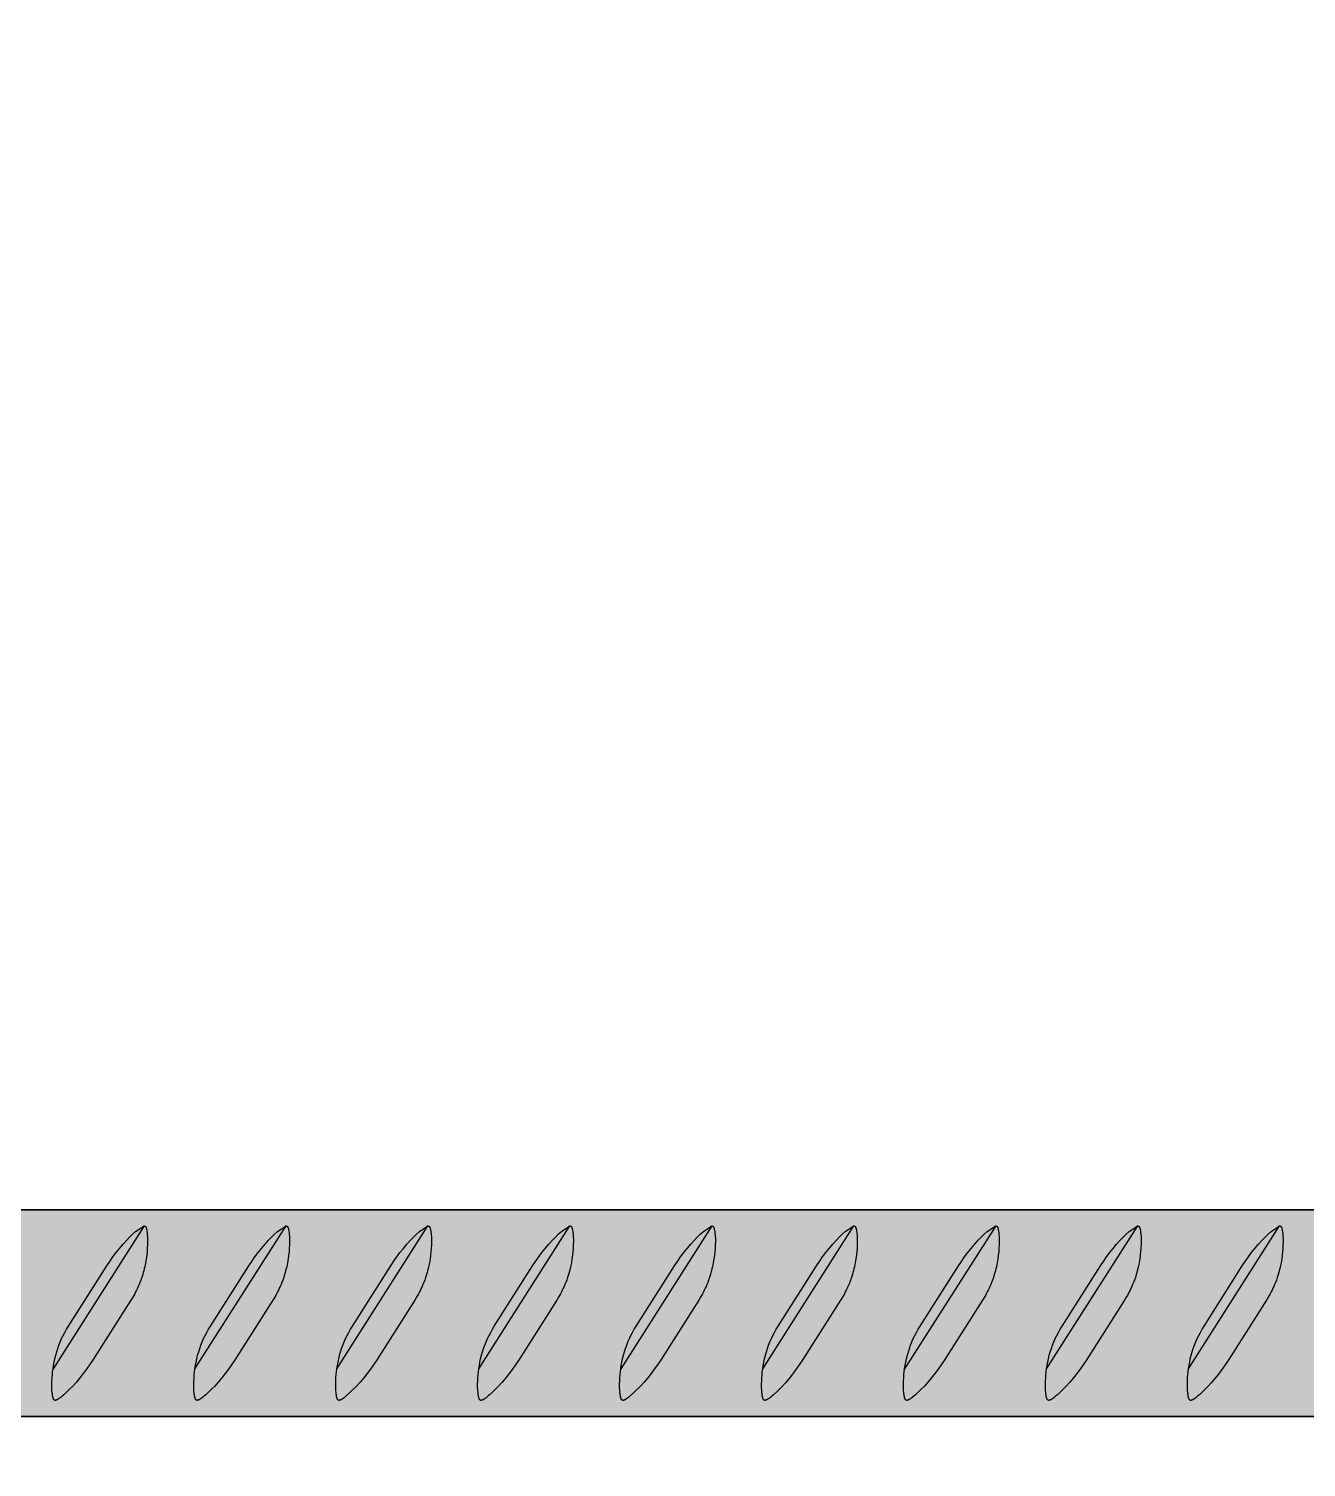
# Model space of a CAD drawing. Header units: millimetres. Extents: x -8 to 1608, y -703 to 404.
# Drawn here: x 1289.2 to 1388.2, y 181 to 292.5 of the extents above; entities that cross this region are included whole.
import ezdxf

# ---------------------------------------------------------------- set-up
doc = ezdxf.new("R2010")
doc.units = ezdxf.units.MM
doc.layers.add('Blocks', color=7, linetype='Continuous')
doc.layers.add('Blocks$Fill', color=7, linetype='Continuous', true_color=0xffffff)
doc.layers.add('Blocks$Inner', color=7, linetype='Continuous', lineweight=25, true_color=0x007f00)
doc.layers.add('Blocks$Outline', color=7, linetype='Continuous', lineweight=35, true_color=0xff3f3f)

# ---------------------------------------------------------------- blocks, each defined once
blk = doc.blocks.new('Rebar Coffee Table Side')
at = {"layer": 'Blocks$Fill'}
h = blk.add_hatch(color=256, dxfattribs=at)
h.paths.add_polyline_path([(94.85, 185.25), (95.1, 184.98), (108.8, 184.98), (550.85, 184.98), (550.85, 4), (550.85, 1.93), (550.85, 1.86), (550.86, 1.8), (550.87, 1.73), (550.88, 1.66), (550.89, 1.59), (550.91, 1.53), (550.92, 1.46), (550.94, 1.39), (550.97, 1.33), (550.99, 1.27), (551.02, 1.2), (551.04, 1.14), (551.07, 1.08), (551.11, 1.02), (551.14, 0.96), (551.18, 0.9), (551.22, 0.85), (551.26, 0.79), (551.3, 0.74), (551.34, 0.69), (551.39, 0.63), (551.44, 0.59), (551.49, 0.54), (551.54, 0.49), (551.59, 0.45), (551.64, 0.41), (551.7, 0.37), (551.75, 0.33), (551.81, 0.29), (551.87, 0.26), (551.93, 0.22), (551.99, 0.19), (552.05, 0.17), (552.12, 0.14), (552.18, 0.12), (552.25, 0.09), (552.31, 0.07), (552.38, 0.06), (552.44, 0.04), (552.51, 0.03), (552.58, 0.02), (552.65, 0.01), (552.71, 0), (552.78, 0), (552.85, 0), (564.92, 0), (564.99, 0), (565.05, 0.01), (565.12, 0.02), (565.19, 0.03), (565.26, 0.04), (565.32, 0.06), (565.39, 0.07), (565.46, 0.09), (565.52, 0.12), (565.58, 0.14), (565.65, 0.17), (565.71, 0.19), (565.77, 0.22), (565.83, 0.26), (565.89, 0.29), (565.95, 0.33), (566, 0.37), (566.06, 0.41), (566.11, 0.45), (566.16, 0.49), (566.22, 0.54), (566.26, 0.59), (566.31, 0.63), (566.36, 0.69), (566.4, 0.74), (566.44, 0.79), (566.48, 0.85), (566.52, 0.9), (566.56, 0.96), (566.59, 1.02), (566.63, 1.08), (566.66, 1.14), (566.68, 1.2), (566.71, 1.27), (566.73, 1.33), (566.76, 1.39), (566.78, 1.46), (566.79, 1.53), (566.81, 1.59), (566.82, 1.66), (566.83, 1.73), (566.84, 1.8), (566.85, 1.86), (566.85, 1.93), (566.85, 2), (566.85, 397), (559.35, 397), (550.85, 397), (550.85, 385.98), (429.14, 385.98), (428.89, 386), (546.85, 386), (547.85, 387), (547.85, 403), (546.85, 404), (98.85, 404), (97.85, 403), (97.85, 387), (98.85, 386), (216.81, 386), (216.57, 385.98), (95.1, 385.98), (94.85, 385.72), (94.85, 397), (91.78, 397), (87.79, 397), (86.36, 397), (78.85, 397), (78.85, 3), (78.85, 1.93), (78.85, 1.86), (78.86, 1.8), (78.87, 1.73), (78.88, 1.66), (78.89, 1.59), (78.91, 1.53), (78.92, 1.46), (78.94, 1.39), (78.97, 1.33), (78.99, 1.27), (79.02, 1.2), (79.04, 1.14), (79.07, 1.08), (79.11, 1.02), (79.14, 0.96), (79.18, 0.9), (79.22, 0.85), (79.26, 0.79), (79.3, 0.74), (79.34, 0.69), (79.39, 0.63), (79.44, 0.59), (79.49, 0.54), (79.54, 0.49), (79.59, 0.45), (79.64, 0.41), (79.7, 0.37), (79.75, 0.33), (79.81, 0.29), (79.87, 0.26), (79.93, 0.22), (79.99, 0.19), (80.05, 0.17), (80.12, 0.14), (80.18, 0.12), (80.25, 0.09), (80.31, 0.07), (80.38, 0.06), (80.44, 0.04), (80.51, 0.03), (80.58, 0.02), (80.65, 0.01), (80.71, 0), (80.78, 0), (80.85, 0), (92.92, 0), (92.99, 0), (93.05, 0.01), (93.12, 0.02), (93.19, 0.03), (93.26, 0.04), (93.32, 0.06), (93.39, 0.07), (93.46, 0.09), (93.52, 0.12), (93.58, 0.14), (93.65, 0.17), (93.71, 0.19), (93.77, 0.22), (93.83, 0.26), (93.89, 0.29), (93.95, 0.33), (94, 0.37), (94.06, 0.41), (94.11, 0.45), (94.16, 0.49), (94.22, 0.54), (94.26, 0.59), (94.31, 0.63), (94.36, 0.69), (94.4, 0.74), (94.44, 0.79), (94.48, 0.85), (94.52, 0.9), (94.56, 0.96), (94.59, 1.02), (94.63, 1.08), (94.66, 1.14), (94.68, 1.2), (94.71, 1.27), (94.73, 1.33), (94.76, 1.39), (94.78, 1.46), (94.79, 1.53), (94.81, 1.59), (94.82, 1.66), (94.83, 1.73), (94.84, 1.8), (94.85, 1.86), (94.85, 1.93), (94.85, 2)], flags=0)
h.paths.add_polyline_path([(322.15, 200.98), (95.1, 200.98), (94.85, 200.72), (94.85, 370.25), (95.1, 369.98), (108.8, 369.98), (550.85, 369.98), (550.85, 200.98), (404.73, 200.98), (323.64, 200.98)], flags=0)
at = {"layer": 'Blocks$Inner'}
for p, q in [((335.69, 199.74), (328.63, 188.65)), ((379.69, 199.74), (372.63, 188.65)), ((401.69, 199.74), (394.63, 188.65))]:
    blk.add_line(p, q, dxfattribs=at)
for points in [[(272.73, 184.98), (338.73, 184.98), (404.73, 184.98), (550.85, 184.98), (550.85, 4)], [(272.73, 369.98), (338.73, 369.98), (404.73, 369.98), (550.85, 369.98), (550.85, 200.98), (404.73, 200.98), (338.73, 200.98), (272.73, 200.98)], [(339.63, 188.65), (339.67, 188.92), (339.72, 189.19), (339.77, 189.45), (339.84, 189.72), (339.92, 189.98), (340, 190.24), (340.09, 190.5), (340.19, 190.75), (340.3, 191.01), (340.42, 191.25), (340.55, 191.49), (340.68, 191.73), (340.83, 191.97), (343.8, 196.64), (344.03, 196.99), (344.27, 197.33), (344.52, 197.67), (344.78, 198), (345.06, 198.32), (345.34, 198.63), (345.56, 198.86), (345.79, 199.09), (346.03, 199.31), (346.69, 199.74), (346.7, 199.74), (346.7, 199.74), (346.7, 199.74), (346.71, 199.74), (346.71, 199.74), (346.72, 199.74), (346.72, 199.74), (346.72, 199.74), (346.73, 199.74), (346.73, 199.74), (346.73, 199.73), (346.74, 199.73), (346.74, 199.73), (346.75, 199.73), (346.75, 199.73), (346.75, 199.73), (346.75, 199.73), (346.76, 199.73), (346.76, 199.72), (346.76, 199.72), (346.77, 199.72), (346.77, 199.72), (346.77, 199.72), (346.77, 199.71), (346.78, 199.71), (346.78, 199.71), (346.78, 199.71), (346.79, 199.7), (346.79, 199.7), (346.79, 199.7), (346.79, 199.69), (346.8, 199.69), (346.8, 199.69), (346.8, 199.68), (346.81, 199.68), (346.81, 199.68), (346.81, 199.67), (346.81, 199.67), (346.82, 199.66), (346.82, 199.66), (346.82, 199.66), (346.83, 199.65), (346.83, 199.64), (346.84, 199.63), (346.84, 199.62), (346.84, 199.61), (346.85, 199.59), (346.85, 199.58), (346.86, 199.57), (346.87, 199.54), (346.87, 199.52), (346.88, 199.47), (346.89, 199.43), (346.9, 199.38), (346.91, 199.34), (346.92, 199.24), (346.93, 199.15), (346.94, 199.05), (346.95, 198.94), (346.96, 198.72), (346.96, 198.5), (346.95, 198.26), (346.94, 198.01), (346.92, 197.74), (346.89, 197.46), (346.85, 197.18), (346.8, 196.88), (346.74, 196.58), (346.7, 196.43), (346.66, 196.27), (346.62, 196.12), (346.58, 195.97), (346.51, 195.75), (346.44, 195.54), (346.37, 195.35), (346.3, 195.2), (346.24, 195.05), (346.17, 194.91), (346.1, 194.76), (346.03, 194.62), (345.96, 194.48), (345.89, 194.35), (345.81, 194.21), (345.67, 193.99), (342.7, 189.32), (342.47, 188.97), (342.23, 188.63), (341.98, 188.29), (341.72, 187.96), (341.44, 187.64), (341.16, 187.33), (340.94, 187.1), (340.71, 186.87), (340.47, 186.66), (340.36, 186.56), (340.25, 186.47), (340.19, 186.42), (340.12, 186.37), (340.06, 186.33), (340.04, 186.32), (340.01, 186.3), (339.99, 186.29), (339.96, 186.27), (339.94, 186.26), (339.93, 186.26), (339.92, 186.25), (339.91, 186.25), (339.9, 186.24), (339.89, 186.24), (339.88, 186.24), (339.87, 186.23), (339.86, 186.23), (339.85, 186.23), (339.85, 186.23), (339.84, 186.23), (339.83, 186.22), (339.83, 186.22), (339.82, 186.22), (339.82, 186.22), (339.82, 186.22), (339.81, 186.22), (339.81, 186.22), (339.8, 186.22), (339.8, 186.22), (339.8, 186.22), (339.79, 186.22), (339.79, 186.22), (339.79, 186.22), (339.78, 186.22), (339.78, 186.22), (339.77, 186.22), (339.77, 186.22), (339.77, 186.23), (339.77, 186.23), (339.76, 186.23), (339.76, 186.23), (339.76, 186.23), (339.75, 186.23), (339.75, 186.23), (339.75, 186.23), (339.74, 186.23), (339.74, 186.24), (339.74, 186.24), (339.74, 186.24), (339.73, 186.24), (339.73, 186.24), (339.73, 186.25), (339.72, 186.25), (339.72, 186.25), (339.72, 186.25), (339.72, 186.26), (339.71, 186.26), (339.71, 186.26), (339.71, 186.26), (339.7, 186.27), (339.7, 186.27), (339.7, 186.27), (339.7, 186.27), (339.7, 186.28), (339.69, 186.28), (339.69, 186.29), (339.69, 186.29), (339.68, 186.3), (339.68, 186.3), (339.68, 186.31), (339.67, 186.32), (339.67, 186.32), (339.66, 186.33), (339.66, 186.34), (339.66, 186.35), (339.65, 186.36), (339.65, 186.37), (339.64, 186.39), (339.64, 186.4), (339.63, 186.42), (339.63, 186.45), (339.62, 186.47), (339.61, 186.5), (339.6, 186.58), (339.59, 186.66), (339.58, 186.73), (339.57, 186.81), (339.55, 187.02), (339.54, 187.24), (339.54, 187.47), (339.55, 187.7), (339.56, 187.96), (339.58, 188.22), (339.6, 188.43), (339.63, 188.65), (346.69, 199.74)], [(350.63, 188.65), (350.67, 188.92), (350.72, 189.19), (350.77, 189.45), (350.84, 189.72), (350.92, 189.98), (351, 190.24), (351.09, 190.5), (351.19, 190.75), (351.3, 191.01), (351.42, 191.25), (351.55, 191.49), (351.68, 191.73), (351.83, 191.97), (354.8, 196.64), (355.03, 196.99), (355.27, 197.33), (355.52, 197.67), (355.78, 198), (356.06, 198.32), (356.34, 198.63), (356.56, 198.86), (356.79, 199.09), (357.03, 199.31), (357.69, 199.74), (357.7, 199.74), (357.7, 199.74), (357.7, 199.74), (357.71, 199.74), (357.71, 199.74), (357.72, 199.74), (357.72, 199.74), (357.72, 199.74), (357.73, 199.74), (357.73, 199.74), (357.73, 199.73), (357.74, 199.73), (357.74, 199.73), (357.75, 199.73), (357.75, 199.73), (357.75, 199.73), (357.75, 199.73), (357.76, 199.73), (357.76, 199.72), (357.76, 199.72), (357.77, 199.72), (357.77, 199.72), (357.77, 199.72), (357.77, 199.71), (357.78, 199.71), (357.78, 199.71), (357.78, 199.71), (357.79, 199.7), (357.79, 199.7), (357.79, 199.7), (357.79, 199.69), (357.8, 199.69), (357.8, 199.69), (357.8, 199.68), (357.81, 199.68), (357.81, 199.68), (357.81, 199.67), (357.81, 199.67), (357.82, 199.66), (357.82, 199.66), (357.82, 199.66), (357.83, 199.65), (357.83, 199.64), (357.84, 199.63), (357.84, 199.62), (357.84, 199.61), (357.85, 199.59), (357.85, 199.58), (357.86, 199.57), (357.87, 199.54), (357.87, 199.52), (357.88, 199.47), (357.89, 199.43), (357.9, 199.38), (357.91, 199.34), (357.92, 199.24), (357.93, 199.15), (357.94, 199.05), (357.95, 198.94), (357.96, 198.72), (357.96, 198.5), (357.95, 198.26), (357.94, 198.01), (357.92, 197.74), (357.89, 197.46), (357.85, 197.18), (357.8, 196.88), (357.74, 196.58), (357.7, 196.43), (357.66, 196.27), (357.62, 196.12), (357.58, 195.97), (357.51, 195.75), (357.44, 195.54), (357.37, 195.35), (357.3, 195.2), (357.24, 195.05), (357.17, 194.91), (357.1, 194.76), (357.03, 194.62), (356.96, 194.48), (356.89, 194.35), (356.81, 194.21), (356.67, 193.99), (353.7, 189.32), (353.47, 188.97), (353.23, 188.63), (352.98, 188.29), (352.72, 187.96), (352.44, 187.64), (352.16, 187.33), (351.25, 186.47), (351.19, 186.42), (351.12, 186.37), (351.06, 186.33), (351.04, 186.32), (351.01, 186.3), (350.99, 186.29), (350.96, 186.27), (350.94, 186.26), (350.93, 186.26), (350.92, 186.25), (350.91, 186.25), (350.9, 186.24), (350.89, 186.24), (350.88, 186.24), (350.87, 186.23), (350.86, 186.23), (350.85, 186.23), (350.85, 186.23), (350.84, 186.23), (350.83, 186.22), (350.83, 186.22), (350.82, 186.22), (350.82, 186.22), (350.82, 186.22), (350.81, 186.22), (350.81, 186.22), (350.8, 186.22), (350.8, 186.22), (350.8, 186.22), (350.79, 186.22), (350.79, 186.22), (350.79, 186.22), (350.78, 186.22), (350.78, 186.22), (350.77, 186.22), (350.77, 186.22), (350.77, 186.23), (350.77, 186.23), (350.76, 186.23), (350.76, 186.23), (350.76, 186.23), (350.75, 186.23), (350.75, 186.23), (350.75, 186.23), (350.74, 186.23), (350.74, 186.24), (350.74, 186.24), (350.74, 186.24), (350.73, 186.24), (350.73, 186.24), (350.73, 186.25), (350.72, 186.25), (350.72, 186.25), (350.72, 186.25), (350.72, 186.26), (350.71, 186.26), (350.71, 186.26), (350.71, 186.26), (350.7, 186.27), (350.7, 186.27), (350.7, 186.27), (350.7, 186.27), (350.7, 186.28), (350.69, 186.28), (350.69, 186.29), (350.69, 186.29), (350.68, 186.3), (350.68, 186.3), (350.68, 186.31), (350.67, 186.32), (350.67, 186.32), (350.66, 186.33), (350.66, 186.34), (350.66, 186.35), (350.65, 186.36), (350.65, 186.37), (350.64, 186.39), (350.64, 186.4), (350.63, 186.42), (350.63, 186.45), (350.62, 186.47), (350.61, 186.5), (350.6, 186.58), (350.59, 186.66), (350.58, 186.73), (350.57, 186.81), (350.55, 187.02), (350.54, 187.24), (350.54, 187.47), (350.55, 187.7), (350.56, 187.96), (350.58, 188.22), (350.6, 188.43), (350.63, 188.65), (357.69, 199.74)], [(361.63, 188.65), (361.67, 188.92), (361.72, 189.19), (361.77, 189.45), (361.84, 189.72), (361.92, 189.98), (362, 190.24), (362.09, 190.5), (362.19, 190.75), (362.3, 191.01), (362.42, 191.25), (362.55, 191.49), (362.68, 191.73), (362.83, 191.97), (365.8, 196.64), (366.03, 196.99), (366.27, 197.33), (366.52, 197.67), (366.78, 198), (367.06, 198.32), (367.34, 198.63), (367.56, 198.86), (367.79, 199.09), (368.03, 199.31), (368.69, 199.74), (368.7, 199.74), (368.7, 199.74), (368.7, 199.74), (368.71, 199.74), (368.71, 199.74), (368.72, 199.74), (368.72, 199.74), (368.72, 199.74), (368.73, 199.74), (368.73, 199.74), (368.73, 199.73), (368.74, 199.73), (368.74, 199.73), (368.75, 199.73), (368.75, 199.73), (368.75, 199.73), (368.75, 199.73), (368.76, 199.73), (368.76, 199.72), (368.76, 199.72), (368.77, 199.72), (368.77, 199.72), (368.77, 199.72), (368.77, 199.71), (368.78, 199.71), (368.78, 199.71), (368.78, 199.71), (368.79, 199.7), (368.79, 199.7), (368.79, 199.7), (368.79, 199.69), (368.8, 199.69), (368.8, 199.69), (368.8, 199.68), (368.81, 199.68), (368.81, 199.68), (368.81, 199.67), (368.81, 199.67), (368.82, 199.66), (368.82, 199.66), (368.82, 199.66), (368.83, 199.65), (368.83, 199.64), (368.84, 199.63), (368.84, 199.62), (368.84, 199.61), (368.85, 199.59), (368.85, 199.58), (368.86, 199.57), (368.87, 199.54), (368.87, 199.52), (368.88, 199.47), (368.89, 199.43), (368.9, 199.38), (368.91, 199.34), (368.92, 199.24), (368.93, 199.15), (368.94, 199.05), (368.95, 198.94), (368.96, 198.72), (368.96, 198.5), (368.95, 198.26), (368.94, 198.01), (368.92, 197.74), (368.89, 197.46), (368.85, 197.18), (368.8, 196.88), (368.74, 196.58), (368.7, 196.43), (368.66, 196.27), (368.62, 196.12), (368.58, 195.97), (368.51, 195.75), (368.44, 195.54), (368.37, 195.35), (368.3, 195.2), (368.24, 195.05), (368.17, 194.91), (368.1, 194.76), (368.03, 194.62), (367.96, 194.48), (367.89, 194.35), (367.81, 194.21), (367.67, 193.99), (364.7, 189.32), (364.47, 188.97), (364.23, 188.63), (363.98, 188.29), (363.72, 187.96), (363.44, 187.64), (363.16, 187.33), (362.94, 187.1), (362.71, 186.87), (362.47, 186.66), (362.36, 186.56), (362.25, 186.47), (362.19, 186.42), (362.12, 186.37), (362.06, 186.33), (362.04, 186.32), (362.01, 186.3), (361.99, 186.29), (361.96, 186.27), (361.94, 186.26), (361.93, 186.26), (361.92, 186.25), (361.91, 186.25), (361.9, 186.24), (361.89, 186.24), (361.88, 186.24), (361.87, 186.23), (361.86, 186.23), (361.85, 186.23), (361.85, 186.23), (361.84, 186.23), (361.83, 186.22), (361.83, 186.22), (361.82, 186.22), (361.82, 186.22), (361.82, 186.22), (361.81, 186.22), (361.81, 186.22), (361.8, 186.22), (361.8, 186.22), (361.8, 186.22), (361.79, 186.22), (361.79, 186.22), (361.79, 186.22), (361.78, 186.22), (361.78, 186.22), (361.77, 186.22), (361.77, 186.22), (361.77, 186.23), (361.77, 186.23), (361.76, 186.23), (361.76, 186.23), (361.76, 186.23), (361.75, 186.23), (361.75, 186.23), (361.75, 186.23), (361.74, 186.23), (361.74, 186.24), (361.74, 186.24), (361.74, 186.24), (361.73, 186.24), (361.73, 186.24), (361.73, 186.25), (361.72, 186.25), (361.72, 186.25), (361.72, 186.25), (361.72, 186.26), (361.71, 186.26), (361.71, 186.26), (361.71, 186.26), (361.7, 186.27), (361.7, 186.27), (361.7, 186.27), (361.7, 186.27), (361.7, 186.28), (361.69, 186.28), (361.69, 186.29), (361.69, 186.29), (361.68, 186.3), (361.68, 186.3), (361.68, 186.31), (361.67, 186.32), (361.67, 186.32), (361.66, 186.33), (361.66, 186.34), (361.66, 186.35), (361.65, 186.36), (361.65, 186.37), (361.64, 186.39), (361.64, 186.4), (361.63, 186.42), (361.63, 186.45), (361.62, 186.47), (361.61, 186.5), (361.6, 186.58), (361.59, 186.66), (361.58, 186.73), (361.57, 186.81), (361.55, 187.02), (361.54, 187.24), (361.54, 187.47), (361.55, 187.7), (361.56, 187.96), (361.58, 188.22), (361.6, 188.43), (361.63, 188.65), (368.69, 199.74)], [(383.63, 188.65), (383.67, 188.92), (383.72, 189.19), (383.77, 189.45), (383.84, 189.72), (383.92, 189.98), (384, 190.24), (384.09, 190.5), (384.19, 190.75), (384.3, 191.01), (384.42, 191.25), (384.55, 191.49), (384.68, 191.73), (384.83, 191.97), (387.8, 196.64), (388.03, 196.99), (388.27, 197.33), (388.52, 197.67), (388.78, 198), (389.06, 198.32), (389.34, 198.63), (389.56, 198.86), (389.79, 199.09), (390.03, 199.31), (390.69, 199.74), (390.7, 199.74), (390.7, 199.74), (390.7, 199.74), (390.71, 199.74), (390.71, 199.74), (390.72, 199.74), (390.72, 199.74), (390.72, 199.74), (390.73, 199.74), (390.73, 199.74), (390.73, 199.73), (390.74, 199.73), (390.74, 199.73), (390.75, 199.73), (390.75, 199.73), (390.75, 199.73), (390.75, 199.73), (390.76, 199.73), (390.76, 199.72), (390.76, 199.72), (390.77, 199.72), (390.77, 199.72), (390.77, 199.72), (390.77, 199.71), (390.78, 199.71), (390.78, 199.71), (390.78, 199.71), (390.79, 199.7), (390.79, 199.7), (390.79, 199.7), (390.79, 199.69), (390.8, 199.69), (390.8, 199.69), (390.8, 199.68), (390.81, 199.68), (390.81, 199.68), (390.81, 199.67), (390.81, 199.67), (390.82, 199.66), (390.82, 199.66), (390.82, 199.66), (390.83, 199.65), (390.83, 199.64), (390.84, 199.63), (390.84, 199.62), (390.84, 199.61), (390.85, 199.59), (390.85, 199.58), (390.86, 199.57), (390.87, 199.54), (390.87, 199.52), (390.88, 199.47), (390.89, 199.43), (390.9, 199.38), (390.91, 199.34), (390.92, 199.24), (390.93, 199.15), (390.94, 199.05), (390.95, 198.94), (390.96, 198.72), (390.96, 198.5), (390.95, 198.26), (390.94, 198.01), (390.92, 197.74), (390.89, 197.46), (390.85, 197.18), (390.8, 196.88), (390.74, 196.58), (390.7, 196.43), (390.66, 196.27), (390.62, 196.12), (390.58, 195.97), (390.51, 195.75), (390.44, 195.54), (390.37, 195.35), (390.3, 195.2), (390.24, 195.05), (390.17, 194.91), (390.1, 194.76), (390.03, 194.62), (389.96, 194.48), (389.89, 194.35), (389.81, 194.21), (389.67, 193.99), (386.7, 189.32), (386.46, 188.96), (386.21, 188.6), (385.95, 188.25), (385.68, 187.91), (385.39, 187.58), (385.1, 187.26), (384.79, 186.95), (384.47, 186.66), (384.36, 186.56), (384.25, 186.47), (384.19, 186.42), (384.12, 186.37), (384.06, 186.33), (384.04, 186.32), (384.01, 186.3), (383.99, 186.29), (383.96, 186.27), (383.94, 186.26), (383.93, 186.26), (383.92, 186.25), (383.91, 186.25), (383.9, 186.24), (383.89, 186.24), (383.88, 186.24), (383.87, 186.23), (383.86, 186.23), (383.85, 186.23), (383.85, 186.23), (383.84, 186.23), (383.83, 186.22), (383.83, 186.22), (383.82, 186.22), (383.82, 186.22), (383.82, 186.22), (383.81, 186.22), (383.81, 186.22), (383.8, 186.22), (383.8, 186.22), (383.8, 186.22), (383.79, 186.22), (383.79, 186.22), (383.79, 186.22), (383.78, 186.22), (383.78, 186.22), (383.77, 186.22), (383.77, 186.22), (383.77, 186.23), (383.77, 186.23), (383.76, 186.23), (383.76, 186.23), (383.76, 186.23), (383.75, 186.23), (383.75, 186.23), (383.75, 186.23), (383.74, 186.23), (383.74, 186.24), (383.74, 186.24), (383.74, 186.24), (383.73, 186.24), (383.73, 186.24), (383.73, 186.25), (383.72, 186.25), (383.72, 186.25), (383.72, 186.25), (383.72, 186.26), (383.71, 186.26), (383.71, 186.26), (383.71, 186.26), (383.7, 186.27), (383.7, 186.27), (383.7, 186.27), (383.7, 186.27), (383.7, 186.28), (383.69, 186.28), (383.69, 186.29), (383.69, 186.29), (383.68, 186.3), (383.68, 186.3), (383.68, 186.31), (383.67, 186.32), (383.67, 186.32), (383.66, 186.33), (383.66, 186.34), (383.66, 186.35), (383.65, 186.36), (383.65, 186.37), (383.64, 186.39), (383.64, 186.4), (383.63, 186.42), (383.63, 186.45), (383.62, 186.47), (383.61, 186.5), (383.6, 186.58), (383.59, 186.66), (383.58, 186.73), (383.57, 186.81), (383.55, 187.02), (383.54, 187.24), (383.54, 187.47), (383.55, 187.7), (383.56, 187.96), (383.58, 188.22), (383.6, 188.43), (383.63, 188.65), (390.69, 199.74)], [(405.63, 188.65), (405.67, 188.92), (405.72, 189.19), (405.77, 189.45), (405.84, 189.72), (405.92, 189.98), (406, 190.24), (406.09, 190.5), (406.19, 190.75), (406.3, 191.01), (406.42, 191.25), (406.55, 191.49), (406.68, 191.73), (406.83, 191.97), (409.8, 196.64), (410.03, 196.99), (410.27, 197.33), (410.52, 197.67), (410.78, 198), (411.06, 198.32), (411.34, 198.63), (411.56, 198.86), (411.79, 199.09), (412.03, 199.31), (412.69, 199.74), (412.7, 199.74), (412.7, 199.74), (412.7, 199.74), (412.71, 199.74), (412.71, 199.74), (412.72, 199.74), (412.72, 199.74), (412.72, 199.74), (412.73, 199.74), (412.73, 199.74), (412.73, 199.73), (412.74, 199.73), (412.74, 199.73), (412.75, 199.73), (412.75, 199.73), (412.75, 199.73), (412.75, 199.73), (412.76, 199.73), (412.76, 199.72), (412.76, 199.72), (412.77, 199.72), (412.77, 199.72), (412.77, 199.72), (412.77, 199.71), (412.78, 199.71), (412.78, 199.71), (412.78, 199.71), (412.79, 199.7), (412.79, 199.7), (412.79, 199.7), (412.79, 199.69), (412.8, 199.69), (412.8, 199.69), (412.8, 199.68), (412.81, 199.68), (412.81, 199.68), (412.81, 199.67), (412.81, 199.67), (412.82, 199.66), (412.82, 199.66), (412.82, 199.66), (412.83, 199.65), (412.83, 199.64), (412.84, 199.63), (412.84, 199.62), (412.84, 199.61), (412.85, 199.59), (412.85, 199.58), (412.86, 199.57), (412.87, 199.54), (412.87, 199.52), (412.88, 199.47), (412.89, 199.43), (412.9, 199.38), (412.91, 199.34), (412.92, 199.24), (412.93, 199.15), (412.94, 199.05), (412.95, 198.94), (412.96, 198.72), (412.96, 198.5), (412.95, 198.26), (412.94, 198.01), (412.92, 197.74), (412.89, 197.46), (412.85, 197.18), (412.8, 196.88), (412.74, 196.58), (412.7, 196.43), (412.66, 196.27), (412.62, 196.12), (412.58, 195.97), (412.51, 195.75), (412.44, 195.54), (412.37, 195.35), (412.3, 195.2), (412.24, 195.05), (412.17, 194.91), (412.1, 194.76), (412.03, 194.62), (411.96, 194.48), (411.89, 194.35), (411.81, 194.21), (411.67, 193.99), (408.7, 189.32), (408.47, 188.97), (408.23, 188.63), (407.98, 188.29), (407.72, 187.96), (407.44, 187.64), (407.16, 187.33), (406.94, 187.1), (406.71, 186.87), (406.47, 186.66), (406.36, 186.56), (406.25, 186.47), (406.19, 186.42), (406.12, 186.37), (406.06, 186.33), (406.04, 186.32), (406.01, 186.3), (405.99, 186.29), (405.96, 186.27), (405.94, 186.26), (405.93, 186.26), (405.92, 186.25), (405.91, 186.25), (405.9, 186.24), (405.89, 186.24), (405.88, 186.24), (405.87, 186.23), (405.86, 186.23), (405.85, 186.23), (405.85, 186.23), (405.84, 186.23), (405.83, 186.22), (405.83, 186.22), (405.82, 186.22), (405.82, 186.22), (405.82, 186.22), (405.81, 186.22), (405.81, 186.22), (405.8, 186.22), (405.8, 186.22), (405.8, 186.22), (405.79, 186.22), (405.79, 186.22), (405.79, 186.22), (405.78, 186.22), (405.78, 186.22), (405.77, 186.22), (405.77, 186.22), (405.77, 186.23), (405.77, 186.23), (405.76, 186.23), (405.76, 186.23), (405.76, 186.23), (405.75, 186.23), (405.75, 186.23), (405.75, 186.23), (405.74, 186.23), (405.74, 186.24), (405.74, 186.24), (405.74, 186.24), (405.73, 186.24), (405.73, 186.24), (405.73, 186.25), (405.72, 186.25), (405.72, 186.25), (405.72, 186.25), (405.72, 186.26), (405.71, 186.26), (405.71, 186.26), (405.71, 186.26), (405.7, 186.27), (405.7, 186.27), (405.7, 186.27), (405.7, 186.27), (405.7, 186.28), (405.69, 186.28), (405.69, 186.29), (405.69, 186.29), (405.68, 186.3), (405.68, 186.3), (405.68, 186.31), (405.67, 186.32), (405.67, 186.32), (405.66, 186.33), (405.66, 186.34), (405.66, 186.35), (405.65, 186.36), (405.65, 186.37), (405.64, 186.39), (405.64, 186.4), (405.63, 186.42), (405.63, 186.45), (405.62, 186.47), (405.61, 186.5), (405.6, 186.58), (405.59, 186.66), (405.58, 186.73), (405.57, 186.81), (405.55, 187.02), (405.54, 187.24), (405.54, 187.47), (405.55, 187.7), (405.56, 187.96), (405.58, 188.22), (405.6, 188.43), (405.63, 188.65), (412.69, 199.74)], [(416.63, 188.65), (416.67, 188.92), (416.72, 189.19), (416.77, 189.45), (416.84, 189.72), (416.92, 189.98), (417, 190.24), (417.09, 190.5), (417.19, 190.75), (417.3, 191.01), (417.42, 191.25), (417.55, 191.49), (417.68, 191.73), (417.83, 191.97), (420.8, 196.64), (421.03, 196.99), (421.27, 197.33), (421.52, 197.67), (421.78, 198), (422.06, 198.32), (422.34, 198.63), (422.56, 198.86), (422.79, 199.09), (423.03, 199.31), (423.69, 199.74), (423.7, 199.74), (423.7, 199.74), (423.7, 199.74), (423.71, 199.74), (423.71, 199.74), (423.72, 199.74), (423.72, 199.74), (423.72, 199.74), (423.73, 199.74), (423.73, 199.74), (423.73, 199.73), (423.74, 199.73), (423.74, 199.73), (423.75, 199.73), (423.75, 199.73), (423.75, 199.73), (423.75, 199.73), (423.76, 199.73), (423.76, 199.72), (423.76, 199.72), (423.77, 199.72), (423.77, 199.72), (423.77, 199.72), (423.77, 199.71), (423.78, 199.71), (423.78, 199.71), (423.78, 199.71), (423.79, 199.7), (423.79, 199.7), (423.79, 199.7), (423.79, 199.69), (423.8, 199.69), (423.8, 199.69), (423.8, 199.68), (423.81, 199.68), (423.81, 199.68), (423.81, 199.67), (423.81, 199.67), (423.82, 199.66), (423.82, 199.66), (423.82, 199.66), (423.83, 199.65), (423.83, 199.64), (423.84, 199.63), (423.84, 199.62), (423.84, 199.61), (423.85, 199.59), (423.85, 199.58), (423.86, 199.57), (423.87, 199.54), (423.87, 199.52), (423.88, 199.47), (423.89, 199.43), (423.9, 199.38), (423.91, 199.34), (423.92, 199.24), (423.93, 199.15), (423.94, 199.05), (423.95, 198.94), (423.96, 198.72), (423.96, 198.5), (423.95, 198.26), (423.94, 198.01), (423.92, 197.74), (423.89, 197.46), (423.85, 197.18), (423.8, 196.88), (423.74, 196.58), (423.7, 196.43), (423.66, 196.27), (423.62, 196.12), (423.58, 195.97), (423.51, 195.75), (423.44, 195.54), (423.37, 195.35), (423.3, 195.2), (423.24, 195.05), (423.17, 194.91), (423.1, 194.76), (423.03, 194.62), (422.96, 194.48), (422.89, 194.35), (422.81, 194.21), (422.67, 193.99), (419.7, 189.32), (419.46, 188.96), (419.21, 188.6), (418.95, 188.25), (418.68, 187.91), (418.39, 187.58), (418.1, 187.26), (417.79, 186.95), (417.47, 186.66), (417.36, 186.56), (417.25, 186.47), (417.19, 186.42), (417.12, 186.37), (417.06, 186.33), (417.04, 186.32), (417.01, 186.3), (416.99, 186.29), (416.96, 186.27), (416.94, 186.26), (416.93, 186.26), (416.92, 186.25), (416.91, 186.25), (416.9, 186.24), (416.89, 186.24), (416.88, 186.24), (416.87, 186.23), (416.86, 186.23), (416.85, 186.23), (416.85, 186.23), (416.84, 186.23), (416.83, 186.22), (416.83, 186.22), (416.82, 186.22), (416.82, 186.22), (416.82, 186.22), (416.81, 186.22), (416.81, 186.22), (416.8, 186.22), (416.8, 186.22), (416.8, 186.22), (416.79, 186.22), (416.79, 186.22), (416.79, 186.22), (416.78, 186.22), (416.78, 186.22), (416.77, 186.22), (416.77, 186.22), (416.77, 186.23), (416.77, 186.23), (416.76, 186.23), (416.76, 186.23), (416.76, 186.23), (416.75, 186.23), (416.75, 186.23), (416.75, 186.23), (416.74, 186.23), (416.74, 186.24), (416.74, 186.24), (416.74, 186.24), (416.73, 186.24), (416.73, 186.24), (416.73, 186.25), (416.72, 186.25), (416.72, 186.25), (416.72, 186.25), (416.72, 186.26), (416.71, 186.26), (416.71, 186.26), (416.71, 186.26), (416.7, 186.27), (416.7, 186.27), (416.7, 186.27), (416.7, 186.27), (416.7, 186.28), (416.69, 186.28), (416.69, 186.29), (416.69, 186.29), (416.68, 186.3), (416.68, 186.3), (416.68, 186.31), (416.67, 186.32), (416.67, 186.32), (416.66, 186.33), (416.66, 186.34), (416.66, 186.35), (416.65, 186.36), (416.65, 186.37), (416.64, 186.39), (416.64, 186.4), (416.63, 186.42), (416.63, 186.45), (416.62, 186.47), (416.61, 186.5), (416.6, 186.58), (416.59, 186.66), (416.58, 186.73), (416.57, 186.81), (416.55, 187.02), (416.54, 187.24), (416.54, 187.47), (416.55, 187.7), (416.56, 187.96), (416.58, 188.22), (416.6, 188.43), (416.63, 188.65), (423.69, 199.74)]]:
    blk.add_lwpolyline(points, dxfattribs=at)
for points in [[(328.67, 188.92), (328.72, 189.19), (328.77, 189.45), (328.84, 189.72), (328.92, 189.98), (329, 190.24), (329.09, 190.5), (329.19, 190.75), (329.3, 191.01), (329.42, 191.25), (329.55, 191.49), (329.68, 191.73), (329.83, 191.97), (332.8, 196.64), (333.03, 196.99), (333.27, 197.33), (333.52, 197.67), (333.78, 198), (334.06, 198.32), (334.34, 198.63), (334.56, 198.86), (334.79, 199.09), (335.03, 199.31), (335.69, 199.74), (335.7, 199.74), (335.7, 199.74), (335.7, 199.74), (335.71, 199.74), (335.71, 199.74), (335.72, 199.74), (335.72, 199.74), (335.72, 199.74), (335.73, 199.74), (335.73, 199.74), (335.73, 199.73), (335.74, 199.73), (335.74, 199.73), (335.75, 199.73), (335.75, 199.73), (335.75, 199.73), (335.75, 199.73), (335.76, 199.73), (335.76, 199.72), (335.76, 199.72), (335.77, 199.72), (335.77, 199.72), (335.77, 199.72), (335.77, 199.71), (335.78, 199.71), (335.78, 199.71), (335.78, 199.71), (335.79, 199.7), (335.79, 199.7), (335.79, 199.7), (335.79, 199.69), (335.8, 199.69), (335.8, 199.69), (335.8, 199.68), (335.81, 199.68), (335.81, 199.68), (335.81, 199.67), (335.81, 199.67), (335.82, 199.66), (335.82, 199.66), (335.82, 199.66), (335.83, 199.65), (335.83, 199.64), (335.84, 199.63), (335.84, 199.62), (335.84, 199.61), (335.85, 199.59), (335.85, 199.58), (335.86, 199.57), (335.87, 199.54), (335.87, 199.52), (335.88, 199.47), (335.89, 199.43), (335.9, 199.38), (335.91, 199.34), (335.92, 199.24), (335.93, 199.15), (335.94, 199.05), (335.95, 198.94), (335.96, 198.72), (335.96, 198.5), (335.95, 198.26), (335.94, 198.01), (335.92, 197.74), (335.89, 197.46), (335.85, 197.18), (335.8, 196.88), (335.74, 196.58), (335.7, 196.43), (335.66, 196.27), (335.62, 196.12), (335.58, 195.97), (335.51, 195.75), (335.44, 195.54), (335.37, 195.35), (335.3, 195.2), (335.24, 195.05), (335.17, 194.91), (335.1, 194.76), (335.03, 194.62), (334.96, 194.48), (334.89, 194.35), (334.81, 194.21), (334.67, 193.99), (331.7, 189.32), (331.47, 188.97), (331.23, 188.63), (330.98, 188.29), (330.72, 187.96), (330.44, 187.64), (330.16, 187.33), (329.94, 187.1), (329.71, 186.87), (329.47, 186.66), (329.36, 186.56), (329.25, 186.47), (329.19, 186.42), (329.12, 186.37), (329.06, 186.33), (329.04, 186.32), (329.01, 186.3), (328.99, 186.29), (328.96, 186.27), (328.94, 186.26), (328.93, 186.26), (328.92, 186.25), (328.91, 186.25), (328.9, 186.24), (328.89, 186.24), (328.88, 186.24), (328.87, 186.23), (328.86, 186.23), (328.85, 186.23), (328.85, 186.23), (328.84, 186.23), (328.83, 186.22), (328.83, 186.22), (328.82, 186.22), (328.82, 186.22), (328.82, 186.22), (328.81, 186.22), (328.81, 186.22), (328.8, 186.22), (328.8, 186.22), (328.8, 186.22), (328.79, 186.22), (328.79, 186.22), (328.79, 186.22), (328.78, 186.22), (328.78, 186.22), (328.77, 186.22), (328.77, 186.22), (328.77, 186.23), (328.77, 186.23), (328.76, 186.23), (328.76, 186.23), (328.76, 186.23), (328.75, 186.23), (328.75, 186.23), (328.75, 186.23), (328.74, 186.23), (328.74, 186.24), (328.74, 186.24), (328.74, 186.24), (328.73, 186.24), (328.73, 186.24), (328.73, 186.25), (328.72, 186.25), (328.72, 186.25), (328.72, 186.25), (328.72, 186.26), (328.71, 186.26), (328.71, 186.26), (328.71, 186.26), (328.7, 186.27), (328.7, 186.27), (328.7, 186.27), (328.7, 186.27), (328.7, 186.28), (328.69, 186.28), (328.69, 186.29), (328.69, 186.29), (328.68, 186.3), (328.68, 186.3), (328.68, 186.31), (328.67, 186.32), (328.67, 186.32), (328.66, 186.33), (328.66, 186.34), (328.66, 186.35), (328.65, 186.36), (328.65, 186.37), (328.64, 186.39), (328.64, 186.4), (328.63, 186.42), (328.63, 186.45), (328.62, 186.47), (328.61, 186.5), (328.6, 186.58), (328.59, 186.66), (328.58, 186.73), (328.57, 186.81), (328.55, 187.02), (328.54, 187.24), (328.54, 187.47), (328.55, 187.7), (328.56, 187.96), (328.58, 188.22), (328.6, 188.43), (328.63, 188.65)], [(372.67, 188.92), (372.72, 189.19), (372.77, 189.45), (372.84, 189.72), (372.92, 189.98), (373, 190.24), (373.09, 190.5), (373.19, 190.75), (373.3, 191.01), (373.42, 191.25), (373.55, 191.49), (373.68, 191.73), (373.83, 191.97), (376.8, 196.64), (377.03, 196.99), (377.27, 197.33), (377.52, 197.67), (377.78, 198), (378.06, 198.32), (378.34, 198.63), (378.56, 198.86), (378.79, 199.09), (379.03, 199.31), (379.69, 199.74), (379.7, 199.74), (379.7, 199.74), (379.7, 199.74), (379.71, 199.74), (379.71, 199.74), (379.72, 199.74), (379.72, 199.74), (379.72, 199.74), (379.73, 199.74), (379.73, 199.74), (379.73, 199.73), (379.74, 199.73), (379.74, 199.73), (379.75, 199.73), (379.75, 199.73), (379.75, 199.73), (379.75, 199.73), (379.76, 199.73), (379.76, 199.72), (379.76, 199.72), (379.77, 199.72), (379.77, 199.72), (379.77, 199.72), (379.77, 199.71), (379.78, 199.71), (379.78, 199.71), (379.78, 199.71), (379.79, 199.7), (379.79, 199.7), (379.79, 199.7), (379.79, 199.69), (379.8, 199.69), (379.8, 199.69), (379.8, 199.68), (379.81, 199.68), (379.81, 199.68), (379.81, 199.67), (379.81, 199.67), (379.82, 199.66), (379.82, 199.66), (379.82, 199.66), (379.83, 199.65), (379.83, 199.64), (379.84, 199.63), (379.84, 199.62), (379.84, 199.61), (379.85, 199.59), (379.85, 199.58), (379.86, 199.57), (379.87, 199.54), (379.87, 199.52), (379.88, 199.47), (379.89, 199.43), (379.9, 199.38), (379.91, 199.34), (379.92, 199.24), (379.93, 199.15), (379.94, 199.05), (379.95, 198.94), (379.96, 198.72), (379.96, 198.5), (379.95, 198.26), (379.94, 198.01), (379.92, 197.74), (379.89, 197.46), (379.85, 197.18), (379.8, 196.88), (379.74, 196.58), (379.7, 196.43), (379.66, 196.27), (379.62, 196.12), (379.58, 195.97), (379.51, 195.75), (379.44, 195.54), (379.37, 195.35), (379.3, 195.2), (379.24, 195.05), (379.17, 194.91), (379.1, 194.76), (379.03, 194.62), (378.96, 194.48), (378.89, 194.35), (378.81, 194.21), (378.67, 193.99), (375.7, 189.32), (375.47, 188.97), (375.23, 188.63), (374.98, 188.29), (374.72, 187.96), (374.44, 187.64), (374.16, 187.33), (373.25, 186.47), (373.19, 186.42), (373.12, 186.37), (373.06, 186.33), (373.04, 186.32), (373.01, 186.3), (372.99, 186.29), (372.96, 186.27), (372.94, 186.26), (372.93, 186.26), (372.92, 186.25), (372.91, 186.25), (372.9, 186.24), (372.89, 186.24), (372.88, 186.24), (372.87, 186.23), (372.86, 186.23), (372.85, 186.23), (372.85, 186.23), (372.84, 186.23), (372.83, 186.22), (372.83, 186.22), (372.82, 186.22), (372.82, 186.22), (372.82, 186.22), (372.81, 186.22), (372.81, 186.22), (372.8, 186.22), (372.8, 186.22), (372.8, 186.22), (372.79, 186.22), (372.79, 186.22), (372.79, 186.22), (372.78, 186.22), (372.78, 186.22), (372.77, 186.22), (372.77, 186.22), (372.77, 186.23), (372.77, 186.23), (372.76, 186.23), (372.76, 186.23), (372.76, 186.23), (372.75, 186.23), (372.75, 186.23), (372.75, 186.23), (372.74, 186.23), (372.74, 186.24), (372.74, 186.24), (372.74, 186.24), (372.73, 186.24), (372.73, 186.24), (372.73, 186.25), (372.72, 186.25), (372.72, 186.25), (372.72, 186.25), (372.72, 186.26), (372.71, 186.26), (372.71, 186.26), (372.71, 186.26), (372.7, 186.27), (372.7, 186.27), (372.7, 186.27), (372.7, 186.27), (372.7, 186.28), (372.69, 186.28), (372.69, 186.29), (372.69, 186.29), (372.68, 186.3), (372.68, 186.3), (372.68, 186.31), (372.67, 186.32), (372.67, 186.32), (372.66, 186.33), (372.66, 186.34), (372.66, 186.35), (372.65, 186.36), (372.65, 186.37), (372.64, 186.39), (372.64, 186.4), (372.63, 186.42), (372.63, 186.45), (372.62, 186.47), (372.61, 186.5), (372.6, 186.58), (372.59, 186.66), (372.58, 186.73), (372.57, 186.81), (372.55, 187.02), (372.54, 187.24), (372.54, 187.47), (372.55, 187.7), (372.56, 187.96), (372.58, 188.22), (372.6, 188.43), (372.63, 188.65)], [(394.67, 188.92), (394.72, 189.19), (394.77, 189.45), (394.84, 189.72), (394.92, 189.98), (395, 190.24), (395.09, 190.5), (395.19, 190.75), (395.3, 191.01), (395.42, 191.25), (395.55, 191.49), (395.68, 191.73), (395.83, 191.97), (398.8, 196.64), (399.03, 196.99), (399.27, 197.33), (399.52, 197.67), (399.78, 198), (400.06, 198.32), (400.34, 198.63), (400.56, 198.86), (400.79, 199.09), (401.03, 199.31), (401.69, 199.74), (401.7, 199.74), (401.7, 199.74), (401.7, 199.74), (401.71, 199.74), (401.71, 199.74), (401.72, 199.74), (401.72, 199.74), (401.72, 199.74), (401.73, 199.74), (401.73, 199.74), (401.73, 199.73), (401.74, 199.73), (401.74, 199.73), (401.75, 199.73), (401.75, 199.73), (401.75, 199.73), (401.75, 199.73), (401.76, 199.73), (401.76, 199.72), (401.76, 199.72), (401.77, 199.72), (401.77, 199.72), (401.77, 199.72), (401.77, 199.71), (401.78, 199.71), (401.78, 199.71), (401.78, 199.71), (401.79, 199.7), (401.79, 199.7), (401.79, 199.7), (401.79, 199.69), (401.8, 199.69), (401.8, 199.69), (401.8, 199.68), (401.81, 199.68), (401.81, 199.68), (401.81, 199.67), (401.81, 199.67), (401.82, 199.66), (401.82, 199.66), (401.82, 199.66), (401.83, 199.65), (401.83, 199.64), (401.84, 199.63), (401.84, 199.62), (401.84, 199.61), (401.85, 199.59), (401.85, 199.58), (401.86, 199.57), (401.87, 199.54), (401.87, 199.52), (401.88, 199.47), (401.89, 199.43), (401.9, 199.38), (401.91, 199.34), (401.92, 199.24), (401.93, 199.15), (401.94, 199.05), (401.95, 198.94), (401.96, 198.72), (401.96, 198.5), (401.95, 198.26), (401.94, 198.01), (401.92, 197.74), (401.89, 197.46), (401.85, 197.18), (401.8, 196.88), (401.74, 196.58), (401.7, 196.43), (401.66, 196.27), (401.62, 196.12), (401.58, 195.97), (401.51, 195.75), (401.44, 195.54), (401.37, 195.35), (401.3, 195.2), (401.24, 195.05), (401.17, 194.91), (401.1, 194.76), (401.03, 194.62), (400.96, 194.48), (400.89, 194.35), (400.81, 194.21), (400.67, 193.99), (397.7, 189.32), (397.47, 188.97), (397.23, 188.63), (396.98, 188.29), (396.72, 187.96), (396.44, 187.64), (396.16, 187.33), (395.94, 187.1), (395.71, 186.87), (395.47, 186.66), (395.36, 186.56), (395.25, 186.47), (395.19, 186.42), (395.12, 186.37), (395.06, 186.33), (395.04, 186.32), (395.01, 186.3), (394.99, 186.29), (394.96, 186.27), (394.94, 186.26), (394.93, 186.26), (394.92, 186.25), (394.91, 186.25), (394.9, 186.24), (394.89, 186.24), (394.88, 186.24), (394.87, 186.23), (394.86, 186.23), (394.85, 186.23), (394.85, 186.23), (394.84, 186.23), (394.83, 186.22), (394.83, 186.22), (394.82, 186.22), (394.82, 186.22), (394.82, 186.22), (394.81, 186.22), (394.81, 186.22), (394.8, 186.22), (394.8, 186.22), (394.8, 186.22), (394.79, 186.22), (394.79, 186.22), (394.79, 186.22), (394.78, 186.22), (394.78, 186.22), (394.77, 186.22), (394.77, 186.22), (394.77, 186.23), (394.77, 186.23), (394.76, 186.23), (394.76, 186.23), (394.76, 186.23), (394.75, 186.23), (394.75, 186.23), (394.75, 186.23), (394.74, 186.23), (394.74, 186.24), (394.74, 186.24), (394.74, 186.24), (394.73, 186.24), (394.73, 186.24), (394.73, 186.25), (394.72, 186.25), (394.72, 186.25), (394.72, 186.25), (394.72, 186.26), (394.71, 186.26), (394.71, 186.26), (394.71, 186.26), (394.7, 186.27), (394.7, 186.27), (394.7, 186.27), (394.7, 186.27), (394.7, 186.28), (394.69, 186.28), (394.69, 186.29), (394.69, 186.29), (394.68, 186.3), (394.68, 186.3), (394.68, 186.31), (394.67, 186.32), (394.67, 186.32), (394.66, 186.33), (394.66, 186.34), (394.66, 186.35), (394.65, 186.36), (394.65, 186.37), (394.64, 186.39), (394.64, 186.4), (394.63, 186.42), (394.63, 186.45), (394.62, 186.47), (394.61, 186.5), (394.6, 186.58), (394.59, 186.66), (394.58, 186.73), (394.57, 186.81), (394.55, 187.02), (394.54, 187.24), (394.54, 187.47), (394.55, 187.7), (394.56, 187.96), (394.58, 188.22), (394.6, 188.43), (394.63, 188.65)]]:
    blk.add_lwpolyline(points, close=True, dxfattribs=at)
at = {"layer": 'Blocks$Outline'}
for points in [[(272.73, 184.98), (338.73, 184.98), (404.73, 184.98), (550.85, 184.98), (550.85, 4)], [(94.85, 370.25), (95.1, 369.98), (108.8, 369.98), (119.8, 369.98), (130.8, 369.98), (272.73, 369.98), (338.73, 369.98), (404.73, 369.98), (550.85, 369.98), (550.85, 200.98), (404.73, 200.98), (338.73, 200.98), (323.64, 200.98)]]:
    blk.add_lwpolyline(points, dxfattribs=at)

msp = doc.modelspace()

# ---------------------------------------------------------------- block references
at = {"layer": 'Blocks'}
msp.add_blockref('Rebar Coffee Table Side', (962.44, 0), dxfattribs=at)

doc.saveas('drawing.dxf')
